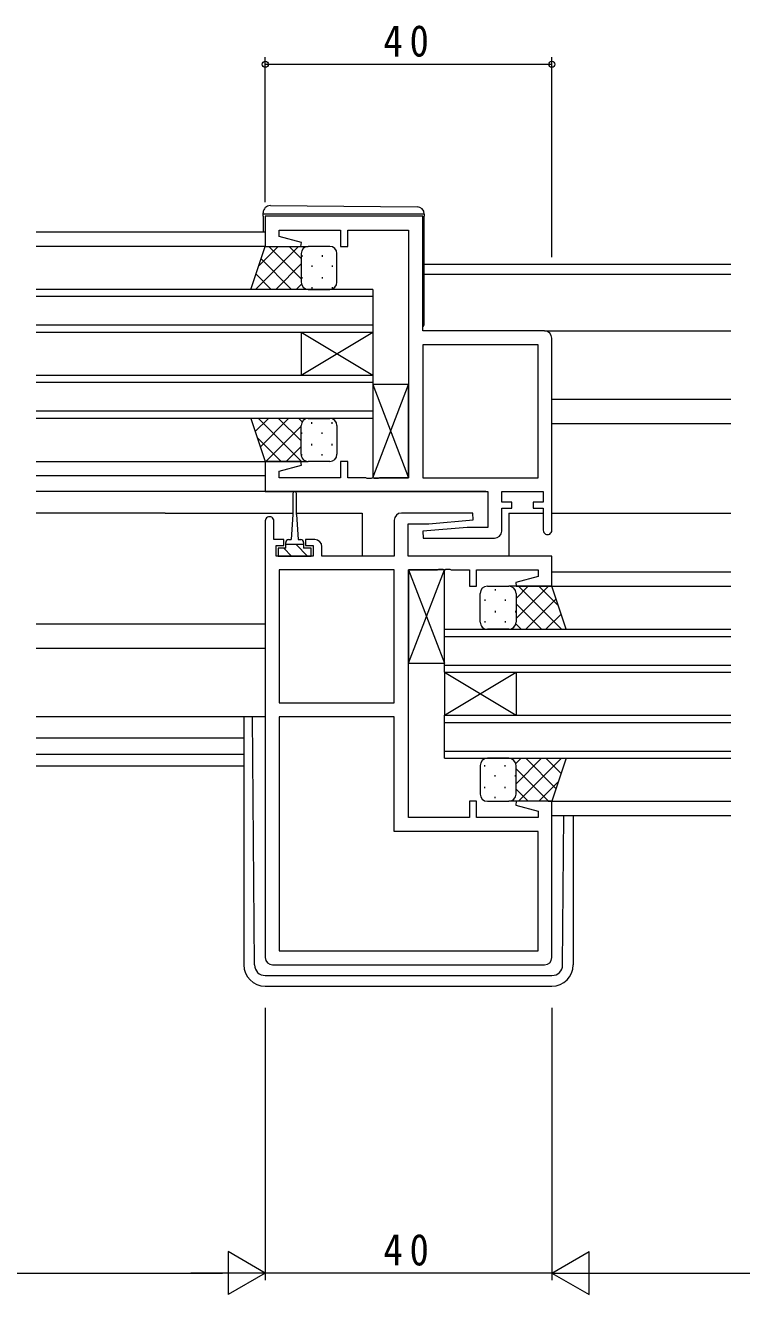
# Model space of a CAD drawing. Units: millimetres, scale not verified. Extents: x -594 to 539, y -420 to 386.
# Drawn here: x -119.7 to -19.7, y -233.5 to -56.5 of the extents above; entities that cross this region are included whole.
import ezdxf

# ---------------------------------------------------------------- set-up
doc = ezdxf.new("R2010")
doc.units = ezdxf.units.MM
doc.header["$LTSCALE"] = 2
for name, color, linetype, lineweight in [('0-3_YKK_11', 7, 'Continuous', 9), ('0-4_YKK_12', 2, 'Continuous', 9), ('0-5_YKK_13', 4, 'Continuous', 9), ('0-7_YKK_D', 6, 'Continuous', 9)]:
    doc.layers.add(name, color=color, linetype=linetype, lineweight=lineweight)
doc.styles.add('ＭＳ ゴシック', font='')
doc.styles.get('ＭＳ ゴシック').set_extended_font_data('MS Gothic')

msp = doc.modelspace()

# ---------------------------------------------------------------- linework, layer by layer
at = {"layer": '0-3_YKK_11'}
for p, q in [((-86.164, -83.092), (-86.164, -87.292)), ((-64.164, -83.092), (-86.164, -83.092)), ((-64.164, -99.092), (-64.164, -83.092)), ((-84.234, -85.022), (-75.664, -85.022)), ((-84.234, -85.939), (-84.234, -85.022)), ((-81.135, -86.77), (-84.234, -85.939)), ((-75.664, -85.022), (-75.664, -87.292)), ((-74.664, -85.022), (-66.164, -85.022)), ((-74.664, -87.292), (-74.664, -85.022)), ((-66.164, -85.022), (-66.164, -119.562)), ((-86.164, -87.292), (-81.204, -87.292)), ((-81.204, -87.292), (-81.135, -86.77)), ((-75.664, -87.292), (-74.664, -87.292)), ((-47.164, -99.092), (-64.164, -99.092)), ((-46.164, -126.892), (-46.164, -100.092)), ((-48.094, -101.022), (-64.164, -101.022)), ((-64.164, -101.022), (-64.164, -119.562)), ((-64.164, -101.022), (-64.164, -119.562)), ((-48.094, -119.562), (-48.094, -101.022)), ((-86.164, -117.292), (-86.164, -121.492)), ((-81.204, -117.292), (-86.164, -117.292)), ((-84.234, -118.645), (-81.135, -117.814)), ((-81.135, -117.814), (-81.204, -117.292)), ((-75.664, -117.292), (-75.664, -119.562)), ((-74.664, -117.292), (-75.664, -117.292)), ((-74.664, -119.562), (-74.664, -117.292)), ((-84.234, -119.562), (-84.234, -118.645)), ((-75.664, -119.562), (-84.234, -119.562)), ((-72.123, -119.562), (-74.664, -119.562)), ((-71.939, -119.682), (-72.123, -119.562)), ((-71.389, -119.682), (-71.939, -119.682)), ((-71.206, -119.562), (-71.389, -119.682)), ((-71.123, -119.562), (-71.206, -119.562)), ((-70.939, -119.682), (-71.123, -119.562)), ((-70.389, -119.682), (-70.939, -119.682)), ((-70.206, -119.562), (-70.389, -119.682)), ((-66.164, -119.562), (-70.206, -119.562)), ((-64.164, -119.562), (-48.094, -119.562)), ((-86.164, -121.492), (-55.094, -121.492)), ((-55.094, -121.492), (-55.094, -126.492)), ((-53.164, -121.492), (-47.364, -121.492)), ((-53.164, -122.992), (-53.164, -121.492)), ((-47.364, -121.492), (-47.364, -122.992)), ((-51.764, -122.992), (-53.164, -122.992)), ((-53.164, -123.792), (-51.764, -123.792)), ((-53.164, -126.992), (-53.164, -123.792)), ((-51.764, -123.792), (-51.764, -122.992)), ((-48.764, -122.992), (-48.764, -123.792)), ((-47.364, -122.992), (-48.764, -122.992)), ((-48.764, -123.792), (-47.364, -123.792)), ((-47.364, -123.792), (-47.364, -126.892)), ((-86.164, -125.592), (-86.164, -186.492)), ((-84.964, -128.192), (-84.964, -125.592)), ((-68.164, -125.492), (-68.164, -130.492)), ((-57.186, -124.492), (-67.164, -124.492)), ((-63.357, -125.992), (-57.144, -125.448)), ((-57.144, -125.448), (-57.186, -124.492)), ((-66.234, -125.992), (-63.357, -125.992)), ((-66.234, -130.492), (-66.234, -125.992)), ((-57.971, -126.492), (-64.184, -127.036)), ((-64.184, -127.036), (-64.142, -127.992)), ((-55.094, -126.492), (-57.971, -126.492)), ((-83.564, -128.192), (-84.964, -128.192)), ((-84.664, -128.992), (-83.564, -128.992)), ((-84.664, -130.492), (-84.664, -128.992)), ((-83.564, -128.992), (-83.564, -128.192)), ((-80.564, -128.192), (-80.564, -128.992)), ((-79.264, -128.192), (-80.564, -128.192)), ((-80.564, -128.992), (-79.464, -128.992)), ((-79.464, -128.992), (-79.464, -130.492)), ((-78.264, -130.492), (-78.264, -129.192)), ((-64.142, -127.992), (-54.164, -127.992)), ((-79.464, -130.492), (-84.664, -130.492)), ((-68.164, -130.492), (-78.264, -130.492)), ((-46.164, -130.492), (-66.234, -130.492)), ((-46.164, -134.692), (-46.164, -130.492)), ((-68.164, -132.422), (-84.234, -132.422)), ((-84.234, -132.422), (-84.234, -150.962)), ((-84.234, -132.422), (-84.234, -150.962)), ((-68.164, -150.962), (-68.164, -132.422)), ((-66.164, -132.422), (-62.123, -132.422)), ((-66.164, -166.962), (-66.164, -132.422)), ((-62.123, -132.422), (-61.939, -132.302)), ((-61.939, -132.302), (-61.389, -132.302)), ((-61.389, -132.302), (-61.206, -132.422)), ((-61.206, -132.422), (-61.123, -132.422)), ((-61.123, -132.422), (-60.939, -132.302)), ((-60.939, -132.302), (-60.389, -132.302)), ((-60.389, -132.302), (-60.206, -132.422)), ((-60.206, -132.422), (-57.664, -132.422)), ((-57.664, -132.422), (-57.664, -134.692)), ((-56.664, -132.422), (-48.094, -132.422)), ((-56.664, -134.692), (-56.664, -132.422)), ((-48.094, -132.422), (-48.094, -133.339)), ((-48.094, -133.339), (-51.194, -134.17)), ((-51.194, -134.17), (-51.125, -134.692)), ((-57.664, -134.692), (-56.664, -134.692)), ((-51.125, -134.692), (-46.164, -134.692)), ((-84.234, -150.962), (-68.164, -150.962)), ((-84.234, -152.892), (-84.234, -185.562)), ((-68.164, -152.892), (-84.234, -152.892)), ((-68.164, -168.892), (-68.164, -152.892)), ((-57.664, -164.692), (-57.664, -166.962)), ((-56.664, -164.692), (-57.664, -164.692)), ((-56.664, -166.962), (-56.664, -164.692)), ((-51.125, -164.692), (-51.194, -165.214)), ((-51.194, -165.214), (-48.094, -166.045)), ((-46.164, -164.692), (-51.125, -164.692)), ((-48.094, -166.045), (-48.094, -166.962)), ((-46.164, -186.492), (-46.164, -164.692)), ((-57.664, -166.962), (-66.164, -166.962)), ((-48.094, -166.962), (-56.664, -166.962)), ((-48.094, -168.892), (-68.164, -168.892)), ((-48.094, -185.562), (-48.094, -168.892)), ((-84.234, -185.562), (-48.094, -185.562)), ((-84.234, -185.562), (-48.094, -185.562)), ((-85.164, -187.492), (-47.164, -187.492))]:
    msp.add_line(p, q, dxfattribs=at)
for centre, radius, start, end in [((-47.164, -100.092), 1, 0, 89.99998), ((-85.564, -125.592), 0.6, 359.99998, 180), ((-67.164, -125.492), 1, 90, 179.99998), ((-54.164, -126.992), 1, 270, 359.99998), ((-46.764, -126.892), 0.6, 179.99998, 0), ((-79.264, -129.192), 1, 0, 89.99998), ((-85.164, -186.492), 1, 180, 269.99998), ((-47.164, -186.492), 1, 270, 359.99998)]:
    msp.add_arc(centre, radius, start, end, dxfattribs=at)
at = {"layer": '0-4_YKK_12'}
for p, q in [((-86.164, -85.292), (-118.164, -85.291)), ((-86.164, -87.292), (-118.164, -87.292)), ((-63.964, -89.792), (-21.164, -89.792)), ((-63.964, -91.192), (-21.164, -91.192)), ((-71.164, -93.292), (-118.164, -93.292)), ((-71.164, -93.292), (-71.164, -99.292)), ((-71.164, -94.292), (-118.164, -94.292)), ((-71.164, -98.292), (-118.164, -98.292)), ((-47.164, -99.092), (-21.164, -99.092)), ((-71.164, -99.292), (-118.164, -99.292)), ((-71.164, -105.292), (-81.164, -99.292)), ((-71.164, -99.292), (-81.164, -105.292)), ((-81.164, -99.292), (-81.164, -105.292)), ((-71.164, -99.292), (-71.164, -105.292)), ((-71.164, -105.292), (-118.164, -105.292)), ((-71.164, -105.292), (-71.164, -111.292)), ((-71.164, -106.292), (-118.164, -106.292)), ((-46.164, -108.592), (-21.164, -108.592)), ((-71.164, -110.292), (-118.164, -110.292)), ((-71.164, -111.292), (-118.164, -111.292)), ((-46.164, -111.992), (-21.164, -111.992)), ((-118.164, -117.291), (-86.165, -117.29)), ((-86.164, -119.291), (-118.164, -119.292)), ((-55.384, -121.492), (-118.164, -121.492)), ((-85.664, -121.492), (-100.164, -121.492)), ((-100.164, -124.492), (-118.164, -124.492)), ((-100.164, -124.492), (-82.314, -124.492)), ((-81.814, -124.492), (-72.664, -124.492)), ((-72.664, -124.492), (-72.664, -130.492)), ((-52.164, -124.492), (-52.164, -130.492)), ((-52.164, -124.492), (-47.364, -124.492)), ((-46.164, -124.492), (-21.164, -124.492)), ((-46.164, -132.692), (-21.164, -132.692)), ((-46.409, -134.692), (-21.164, -134.692)), ((-86.164, -139.992), (-118.164, -139.992)), ((-61.164, -140.692), (-21.164, -140.692)), ((-61.164, -146.692), (-61.164, -140.692)), ((-61.164, -141.692), (-21.164, -141.692)), ((-86.164, -143.392), (-118.164, -143.392)), ((-61.164, -145.692), (-21.164, -145.692)), ((-61.164, -146.692), (-21.164, -146.692)), ((-61.164, -152.692), (-51.164, -146.692)), ((-61.164, -146.692), (-51.164, -152.692)), ((-61.164, -146.692), (-61.164, -152.692)), ((-51.164, -146.692), (-51.164, -152.692)), ((-61.164, -152.692), (-21.164, -152.692)), ((-61.164, -158.692), (-61.164, -152.692)), ((-61.164, -153.692), (-21.164, -153.692)), ((-89.164, -155.892), (-118.164, -155.892)), ((-89.164, -158.162), (-118.164, -158.162)), ((-61.164, -157.692), (-21.164, -157.692)), ((-61.164, -158.692), (-21.164, -158.692)), ((-89.164, -159.792), (-118.164, -159.792)), ((-46.664, -164.692), (-21.164, -164.692)), ((-46.164, -166.692), (-21.164, -166.692))]:
    msp.add_line(p, q, dxfattribs=at)
at = {"layer": '0-5_YKK_13'}
for p, q in [((-86.464, -83.092), (-86.464, -82.792)), ((-86.464, -83.092), (-86.464, -85.292)), ((-85.456, -81.604), (-64.956, -81.783)), ((-63.964, -82.792), (-64.46, -82.792)), ((-63.964, -82.783), (-63.964, -82.792)), ((-63.964, -82.792), (-63.964, -83.092)), ((-63.964, -98.092), (-63.964, -83.092)), ((-88.164, -93.292), (-86.164, -87.292)), ((-81.533, -87.292), (-87.532, -93.292)), ((-84.361, -87.292), (-87.066, -89.997)), ((-86.164, -87.292), (-80.164, -87.292)), ((-81.164, -91.812), (-85.684, -87.292)), ((-81.164, -88.984), (-82.856, -87.292)), ((-81.164, -88.292), (-81.164, -92.292)), ((-81.164, -88.292), (-81.164, -92.292)), ((-77.164, -87.292), (-80.164, -87.292)), ((-76.164, -92.292), (-76.164, -88.292)), ((-82.513, -93.292), (-86.751, -89.053)), ((-81.164, -89.752), (-84.704, -93.292)), ((-81.074, -88.542), (-81.074, -88.742)), ((-79.659, -89.957), (-79.659, -90.157)), ((-78.244, -88.542), (-78.244, -88.742)), ((-76.829, -89.957), (-76.829, -90.157)), ((-85.341, -93.292), (-87.459, -91.175)), ((-81.074, -91.572), (-81.074, -91.772)), ((-78.244, -91.572), (-78.244, -91.772)), ((-80.164, -93.292), (-88.164, -93.292)), ((-81.131, -92.547), (-81.876, -93.292)), ((-80.164, -93.292), (-77.164, -93.292)), ((-79.659, -92.987), (-79.659, -93.187)), ((-76.829, -92.987), (-76.829, -93.187)), ((-71.164, -106.562), (-71.164, -119.562)), ((-66.164, -106.562), (-71.164, -106.562)), ((-71.164, -106.562), (-66.164, -119.562)), ((-71.164, -119.562), (-66.164, -106.562)), ((-66.164, -119.562), (-66.164, -106.562)), ((-88.164, -111.292), (-86.164, -117.292)), ((-80.164, -111.292), (-88.164, -111.292)), ((-85.741, -111.292), (-87.559, -113.109)), ((-81.132, -117.292), (-87.132, -111.292)), ((-82.913, -111.292), (-86.851, -115.23)), ((-81.164, -114.432), (-84.304, -111.292)), ((-81.01, -111.758), (-81.476, -111.292)), ((-80.164, -111.292), (-77.164, -111.292)), ((-81.164, -112.372), (-86.084, -117.292)), ((-81.164, -116.292), (-81.164, -112.292)), ((-81.164, -116.292), (-81.164, -112.292)), ((-81.074, -113.442), (-81.074, -113.242)), ((-79.659, -112.027), (-79.659, -111.827)), ((-78.244, -113.442), (-78.244, -113.242)), ((-76.829, -112.027), (-76.829, -111.827)), ((-76.164, -112.292), (-76.164, -116.292)), ((-83.961, -117.292), (-87.266, -113.987)), ((-79.659, -115.057), (-79.659, -114.857)), ((-76.829, -115.057), (-76.829, -114.857)), ((-81.164, -115.2), (-83.256, -117.292)), ((-81.074, -116.472), (-81.074, -116.272)), ((-78.244, -116.472), (-78.244, -116.272)), ((-86.164, -117.292), (-80.164, -117.292)), ((-80.4, -117.264), (-80.428, -117.292)), ((-77.164, -117.292), (-80.164, -117.292)), ((-71.164, -119.562), (-66.164, -119.562)), ((-82.314, -121.742), (-82.314, -124.692)), ((-81.814, -124.692), (-81.814, -121.742)), ((-82.314, -124.692), (-82.564, -128.192)), ((-81.814, -124.692), (-81.564, -128.192)), ((-83.314, -129.392), (-83.314, -128.592)), ((-80.814, -128.892), (-83.314, -128.892)), ((-82.914, -128.192), (-82.564, -128.192)), ((-80.254, -130.492), (-81.854, -128.892)), ((-81.564, -128.192), (-81.214, -128.192)), ((-80.814, -128.592), (-80.814, -129.392)), ((-84.364, -129.392), (-84.364, -130.492)), ((-83.314, -129.392), (-84.364, -129.392)), ((-84.364, -130.492), (-79.764, -130.492)), ((-82.499, -130.492), (-83.599, -129.392)), ((-79.764, -129.392), (-80.814, -129.392)), ((-79.764, -130.492), (-79.764, -129.392)), ((-66.164, -132.422), (-66.164, -145.422)), ((-61.164, -132.422), (-66.164, -132.422)), ((-66.164, -132.422), (-61.164, -145.422)), ((-66.164, -145.422), (-61.164, -132.422)), ((-61.164, -145.422), (-61.164, -132.422)), ((-56.164, -139.692), (-56.164, -135.692)), ((-55.164, -134.692), (-52.164, -134.692)), ((-54.084, -135.112), (-54.084, -135.312)), ((-46.164, -134.692), (-52.164, -134.692)), ((-51.254, -135.277), (-51.254, -135.312)), ((-51.164, -139.212), (-46.644, -134.692)), ((-51.164, -136.384), (-49.473, -134.692)), ((-51.164, -135.692), (-51.164, -139.692)), ((-51.164, -135.692), (-51.164, -139.692)), ((-50.796, -134.692), (-44.796, -140.692)), ((-47.968, -134.692), (-45.263, -137.397)), ((-44.164, -140.692), (-46.164, -134.692)), ((-55.499, -136.527), (-55.499, -136.727)), ((-52.669, -136.527), (-52.669, -136.727)), ((-51.164, -137.152), (-47.624, -140.692)), ((-49.816, -140.692), (-45.577, -136.453)), ((-55.499, -139.557), (-55.499, -139.757)), ((-54.084, -138.142), (-54.084, -138.342)), ((-52.669, -139.557), (-52.669, -139.757)), ((-51.254, -138.142), (-51.254, -138.342)), ((-46.987, -140.692), (-44.87, -138.575)), ((-52.164, -140.692), (-55.164, -140.692)), ((-52.164, -140.692), (-44.164, -140.692)), ((-51.197, -139.947), (-50.453, -140.692)), ((-66.164, -145.422), (-61.164, -145.422)), ((-86.164, -152.891), (-118.164, -152.891)), ((-89.164, -152.891), (-89.164, -187.489)), ((-87.675, -187.501), (-87.949, -152.891)), ((-52.164, -158.692), (-55.164, -158.692)), ((-52.164, -158.692), (-44.164, -158.692)), ((-51.197, -159.436), (-50.453, -158.692)), ((-51.164, -162.232), (-47.624, -158.692)), ((-50.796, -164.692), (-44.796, -158.692)), ((-49.816, -158.692), (-45.577, -162.93)), ((-46.987, -158.692), (-44.87, -160.809)), ((-44.164, -158.692), (-46.164, -164.692)), ((-56.164, -159.692), (-56.164, -163.692)), ((-55.499, -159.827), (-55.499, -159.65)), ((-54.084, -161.242), (-54.084, -161.042)), ((-52.669, -159.827), (-52.669, -159.627)), ((-51.254, -161.242), (-51.254, -161.042)), ((-51.164, -163.692), (-51.164, -159.692)), ((-51.164, -163.692), (-51.164, -159.692)), ((-51.164, -160.172), (-46.644, -164.692)), ((-55.499, -162.857), (-55.499, -162.657)), ((-52.669, -162.857), (-52.669, -162.657)), ((-47.968, -164.692), (-45.263, -161.987)), ((-54.084, -164.272), (-54.084, -164.072)), ((-51.254, -164.107), (-51.254, -164.072)), ((-51.164, -163), (-49.473, -164.692)), ((-55.164, -164.692), (-52.164, -164.692)), ((-46.164, -164.692), (-52.164, -164.692)), ((-44.652, -187.501), (-44.488, -166.692)), ((-43.164, -166.692), (-43.164, -187.489)), ((-86.176, -188.989), (-46.152, -188.989)), ((-86.164, -190.489), (-46.164, -190.489))]:
    msp.add_line(p, q, dxfattribs=at)
msp.add_lwpolyline([(-64.46, -82.792), (-85.96, -82.792), (-86.464, -82.792), (-86.464, -82.604)], dxfattribs=at)
for centre, radius, start, end in [((-85.464, -82.604), 1, 89.5, 180), ((-64.964, -82.783), 1, 0, 89.5), ((-80.164, -88.292), 1, 90.00009, 180.00009), ((-80.164, -88.292), 1, 90.00009, 180.00009), ((-77.164, -88.292), 1, 0.00009, 90.00009), ((-80.164, -92.292), 1, 180.00009, 270.00009), ((-80.164, -92.292), 1, 180.00009, 270.00009), ((-77.164, -92.292), 1, 270.00009, 0.00009), ((-64.464, -98.092), 0.5, 306.86983, 0), ((-80.164, -112.292), 1, 89.99989, 179.99989), ((-80.164, -112.292), 1, 89.99989, 179.99989), ((-77.164, -112.292), 1, 359.99989, 89.99989), ((-80.164, -116.292), 1, 179.99989, 269.99989), ((-80.164, -116.292), 1, 179.99989, 269.99989), ((-77.164, -116.292), 1, 269.99989, 359.99989), ((-82.064, -121.742), 0.25, 0, 180), ((-82.914, -128.592), 0.4, 90, 180), ((-81.214, -128.592), 0.4, 0, 90), ((-55.164, -135.692), 1, 89.99989, 179.99989), ((-52.164, -135.692), 1, 359.99989, 89.99989), ((-52.164, -135.692), 1, 359.99989, 89.99989), ((-55.164, -139.692), 1, 179.99989, 269.99989), ((-52.164, -139.692), 1, 269.99989, 359.99989), ((-52.164, -139.692), 1, 269.99989, 359.99989), ((-55.164, -159.692), 1, 90.00009, 180.00009), ((-52.164, -159.692), 1, 0.00009, 90.00009), ((-52.164, -159.692), 1, 0.00009, 90.00009), ((-55.164, -163.692), 1, 180.00009, 270.00009), ((-52.164, -163.692), 1, 270.00009, 0.00009), ((-52.164, -163.692), 1, 270.00009, 0.00009), ((-86.164, -187.489), 3, 180, 270), ((-86.176, -187.489), 1.5, 180.45232, 270), ((-46.164, -187.489), 3, 270, 0), ((-46.152, -187.489), 1.5, 270, 359.54767)]:
    msp.add_arc(centre, radius, start, end, dxfattribs=at)
at = {"layer": '0-7_YKK_D'}
for p, q in [((-86.164, -81.138), (-86.164, -60.892)), ((-86.164, -61.892), (-46.164, -61.892)), ((-46.164, -88.792), (-46.164, -60.892)), ((-86.164, -193.489), (-86.164, -231.489)), ((-86.164, -193.489), (-86.164, -231.489)), ((-46.164, -193.489), (-46.164, -231.489)), ((-46.164, -193.489), (-46.164, -231.489)), ((-91.36, -227.489), (-91.36, -233.489)), ((-86.164, -230.489), (-91.36, -227.489)), ((-46.164, -230.489), (-40.968, -227.489)), ((-40.968, -233.489), (-40.968, -227.489)), ((-178.164, -230.489), (-92.164, -230.489)), ((-86.164, -230.489), (-96.557, -230.489)), ((-86.164, -230.489), (-91.36, -233.489)), ((-46.164, -230.489), (-86.164, -230.489)), ((-46.164, -230.489), (-35.772, -230.489)), ((-46.164, -230.489), (-40.968, -233.489)), ((-40.164, -230.489), (158.836, -230.489))]:
    msp.add_line(p, q, dxfattribs=at)
for centre in [(-86.164, -61.892), (-46.164, -61.892)]:
    msp.add_circle(centre, 0.425, dxfattribs=at)

# ---------------------------------------------------------------- texts
at = {"layer": '0-7_YKK_D', "color": 7, "char_height": 4.399, "attachment_point": 7, "style": 'ＭＳ ゴシック'}
for insert in [(-69.684, -60.892), (-69.684, -229.489)]:
    msp.add_mtext('\\T1.36;\\W0.9;40', dxfattribs=dict(at, insert=insert))

doc.saveas('drawing.dxf')
